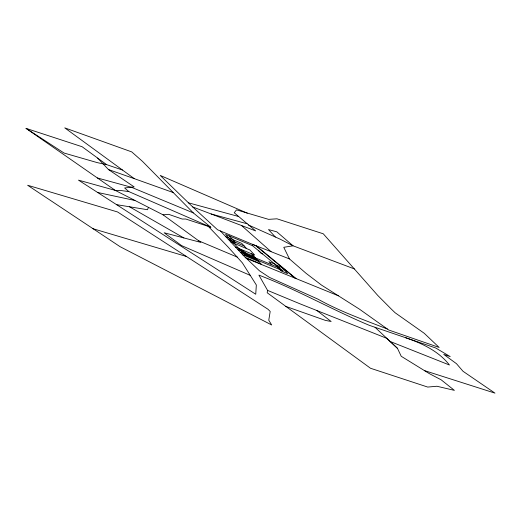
<?xml version="1.0" encoding="UTF-8"?>
<svg xmlns="http://www.w3.org/2000/svg" width="521" height="521" viewBox="0 0 521 521"><rect width="100%" height="100%" fill="white"/><g stroke="black" fill="none" stroke-linecap="round" stroke-linejoin="round"><path stroke-width="0.78" d="M267.579 290.392L267.188 292.763L370.503 368.256L427.728 387.07L436.917 386.25L454.397 390.366L441.176 379.829L429.265 373.577L401.222 356.279L397.477 348.354L386.816 338.35L300.187 303.899L267.579 290.392L258.904 275.134C296.833 289.507 331.981 309.721 369.35 325.345L435.732 347.995L450.196 356.598L443.749 354.397L456.474 363.691L463.026 371.284L494.95 393.121L424.446 370.6M148.426 207.365L147.515 209.729L116.802 204.688M97.635 158.071L108.466 169.54L134.177 186.909L124.623 187.964L128.837 191.598L210.81 227.215L193.311 212.907L142.507 161.393L131.741 151.898L64.773 127.879L134.294 178.651L173.565 192.666M122.494 170.035L106.597 164.616L82.11 146.733L26.05 128.374L115.252 190.38L163.073 214.834L168.674 214.326L182.213 219.048L185.776 219.022L210.81 227.215M128.837 191.598L121.276 190.569L115.252 190.38L78.469 180.129L255.739 294.248L256.332 284.994L242.363 262.864L227.951 246.895L208.341 226.407M97.955 192.536L134.939 200.487M106.597 164.616L97.264 162.63L64.037 153.031L26.05 128.374M211.161 213.981L247.026 223.737M97.394 177.967L131.383 187.247L193.311 212.907M188.276 202.773L238.598 216.508M247.312 213.18L160.208 175.421L192.731 206.961L255.674 230.914L234.229 212.757L236.534 209.859L268.575 219.361L276.957 218.807L323.274 233.792L377.745 295.433L391.538 309.318L395.1 312.743L424.224 333.284L439.177 347.461L388.803 330.04L359.464 309.168L321.529 285.111L306.114 273.349L289.468 258.937L252.301 244.271M92.777 228.654L186.466 256.488L267.97 309.233L270.191 311.441L268.771 320.239L271.688 324.98L120.11 246.7L27.626 185.248L117.583 211.975L186.466 256.488M108.466 169.54L134.294 178.651M285.749 306.374L325.456 320.408L331.154 321.496L316.963 310.575M354.371 268.921L293.062 245.808L280.148 239.159L248.524 225.02M387.363 329.018C363.971 319.842 339.998 311.467 318.018 299.178L269.429 277.393L259.373 270.738L246.4 258.377M405.729 337.751C422.088 343.398 438.571 351.063 449.454 365.013L390.157 341.483M338.455 295.817L245.997 258.214L220.429 230.972M225.795 236.69L241.783 243.411L246.654 248.602M228.231 239.289L244.219 246.003M231.799 241.028L235.531 242.591L229.286 235.941M262.512 253.929L261.106 253.336L258.761 250.835M230.673 241.881L249.852 249.943L254.723 255.134L235.544 247.071M239.595 249.331L243.327 250.894L246.296 254.066M274.951 264.186L268.901 261.64L271.877 264.811M237.98 249.67L253.961 256.384M242.571 252.503L279.705 268.1M240.415 252.262L256.397 258.983M242.851 254.86L258.833 261.575M245.287 257.452L261.275 264.167L251.526 253.792M198.801 240.878L237.361 257.133M250.256 275.368L181.562 245.593L164.128 232.757L200.891 242.408L163.073 214.834M129.488 206.778L183.867 237.941M295.153 278.207L255.7 245.691L217.563 229.781L192.731 206.961M296.097 278.592L256.378 245.847M241.575 225.567L271.07 251.663M375.035 327.286L397.477 348.354M275.329 237.003L268.497 229.572L276.833 231.838L293.062 245.808L283.769 247.306L289.468 258.937M252.548 245.717L225.56 234.378L244.72 254.789L283.137 270.927L252.548 245.717M281.77 267.436L275.375 264.746L281.216 270.979L287.612 273.662L281.77 267.436"/></g></svg>
